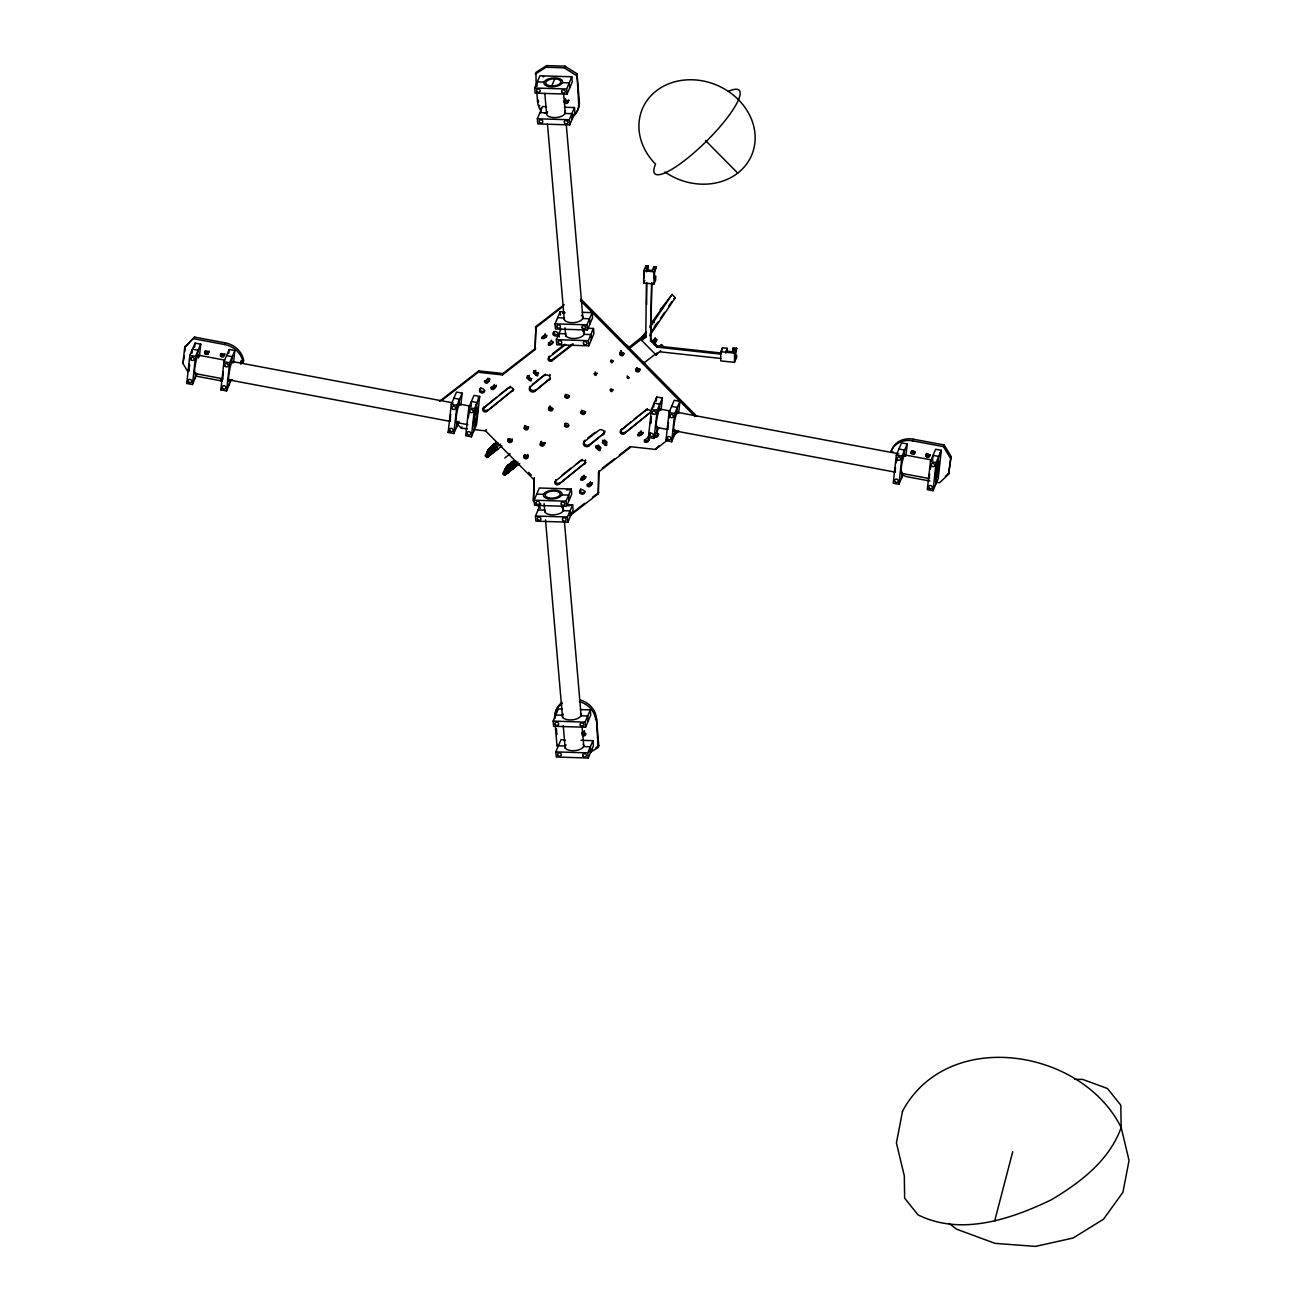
<?xml version="1.0" encoding="UTF-8"?>
<svg xmlns="http://www.w3.org/2000/svg" width="1312" height="1312" viewBox="0 0 1312 1312"><rect width="100%" height="100%" fill="white"/><g stroke="black" fill="none" stroke-linecap="round" stroke-linejoin="round"><path stroke-width="1.5" d="M533.41 501.102L534.23 478.076L533.41 501.102L540.478 508.252M442.013 400.275L478.142 372.28L502.398 374.92L535.083 349.599L535.903 326.573L564.176 304.646M535.083 349.599L535.903 326.573M569.998 515.649L598.272 493.738L598.502 472.09L631.187 446.769L655.442 449.426L668.005 439.684M598.272 493.738L599.108 470.713M646.537 271.896L646.57 269.862L652.277 270.485L653.934 266.598L656.23 266.844L654.54 272.781L654.475 278.898L655.672 276.127L655.623 280.21L653.966 284.081L643.667 282.966L643.798 270.715L645.93 265.729L648.226 265.975L647.718 270.141L647.718 269.124M644.192 277.767L644.258 271.65M645.898 268.78L645.93 265.729M660.674 350.73L656.131 355.011L641.716 340.431L645.799 337.266L646.39 283.261M646.619 304.548L646.849 282.802M650.621 340.677L651.72 282.687L650.621 340.677L657.017 347.155L720.796 354.125M653.901 269.665L653.934 266.598M653.966 284.081L654.098 271.846L656.23 266.844M727.045 350.353L727.061 348.303L722.486 347.811L720.829 351.698L720.731 360.882L734.458 362.374L736.59 357.389L736.606 355.339L734.95 359.226L736.688 348.205L733.26 347.828L732.752 350.976L733.9 351.091L733.916 349.058L732.785 348.926M722.486 347.811L721.272 352.633M725.848 353.125L727.061 348.303M733.26 347.828L732.752 350.976M734.458 362.374L734.556 353.19L736.688 348.205M493.066 451.476L490.95 450.262L493 452.263L486.998 457.462L485.309 455.904L489.015 448.901L491.82 447.654L489.95 447.802L492.033 447.425L493.427 444.719L491.787 448.294L497.281 443.03L498.101 443.407L488.212 452.738L494.05 447.802L495.214 450.213M187.846 371.657L182.942 363.408L184.713 347.319L194.504 337.102L225.254 342.858A21.025 18.007 23.1 0 1 243.688 360.751L243.032 362.866L240.572 362.407L241.293 360.734L240.9 364.26M184.32 355.716L182.942 363.408M184.762 351.698L185.435 345.663M196.997 373.854L192.438 384.531L186.747 383.465L189.846 355.306L195.062 343.104L200.752 344.17L199.424 356.241M192.011 353.223L192.454 349.205L198.145 350.271L197.489 356.306M194.619 347.122L195.062 343.104M192.438 384.531L195.554 356.372L200.752 344.17M195.045 378.43L195.718 372.395M231.109 380.234L226.55 390.927L220.859 389.861L223.958 361.702L229.174 349.5L234.864 350.566L233.536 362.62M228.714 353.518L229.174 349.5M226.55 390.927L229.649 362.768L234.864 350.566M229.157 384.826L229.6 380.792M231.584 362.702L232.257 356.667L226.566 355.601M459.052 421.316L453.854 433.518L448.163 432.452L451.262 404.293L456.478 392.091L462.168 393.157L460.824 405.228M453.854 433.518L456.953 405.359L462.168 393.157M456.445 427.417L457.117 421.382A9.348 1.214 -79.4 0 1 456.592 414.362A9.348 1.214 -79.4 0 1 459.971 404.506M458.888 405.293L459.561 399.258L453.87 398.192M468.794 407.589L465.694 435.732L471.385 436.798L476.584 424.596L479.7 396.437L474.009 395.371L468.794 407.589L474.485 408.655L479.7 396.437M470.959 405.506L471.402 401.472L477.092 402.538L476.42 408.573M471.385 436.798L474.485 408.655M473.993 430.697L474.649 424.662M658.64 427.745L654.081 438.421L648.39 437.355L651.49 409.213L656.705 396.995L662.396 398.061L661.068 410.131M653.655 407.13L654.098 403.096L659.788 404.162L659.116 410.197M656.262 401.013L656.705 396.995M654.081 438.421L657.181 410.279L662.396 398.061M656.689 432.32L657.345 426.285M676.172 431.025L671.613 441.718L665.922 440.652L669.022 412.493L674.237 400.275L679.928 401.357L678.599 413.411M671.613 441.718L674.712 413.559L679.928 401.357M674.22 435.617L674.876 429.582A9.348 1.214 -79.4 0 1 674.565 421.349A9.348 1.214 -79.4 0 1 677.845 413.657M676.648 413.493L677.32 407.458L671.629 406.392M905.903 456.002L907.232 443.948L901.541 442.882L896.326 455.084L893.226 483.242L898.917 484.308L903.476 473.632M898.917 484.308L902.016 456.15L907.232 443.948M901.524 478.208L902.18 472.172A9.348 1.214 -79.4 0 1 901.869 463.956A9.348 1.214 -79.4 0 1 905.149 456.264M903.952 456.084L904.624 450.049L898.933 448.983M930.438 461.48L927.322 489.638L933.012 490.704L938.228 478.486L941.327 450.328L935.636 449.262L930.438 461.48L936.128 462.546L941.327 450.328M932.586 459.397L933.029 455.379L938.72 456.445L938.064 462.48M933.012 490.704L936.128 462.546M935.62 484.587L936.292 478.568M935.653 482.111L939.49 482.832L948.576 474.272L951.052 456.51L944.197 444.965L913.447 439.208A21.025 18.007 23.1 0 0 891.898 449.606L891.028 451.689L893.488 452.148M948.576 474.272L951.052 456.51M488.671 449.327L491.82 447.654C489.474 447.212 493.066 444.571 492.246 447.228L492.525 445.457M510.155 463.267L509.876 465.038L514.534 460.824L509.023 466.236L511.549 462.152L515.714 461.217L505.825 470.549L507.514 472.172L511.959 468.892M532.032 378.512L530.294 379.201L527.342 375.822M600.896 448.146L599.174 448.852L596.206 445.473M602.782 440.143L606.849 443.899M627.169 375.937C631.892 381.497 623.331 375.79 629.219 377.61M511.467 466.662L509.646 465.252C508.744 462.136 503.332 471.238 502.939 473.714L504.612 475.272L507.662 472.123L505.809 470.385L507.416 471.992M492.968 447.13L497.576 443.144L493.05 446.966L495.296 443.505L492.672 446.9L494.083 444.227L492.476 447.048C501.036 433.649 491.59 455.1 492.951 445.096L492.246 447.228M510.581 464.94L515.19 460.971L510.663 464.776L512.91 461.316L510.286 464.71L511.696 462.054L509.876 465.038M994.611 1221.226L1012.733 1151.69M891.028 451.689L891.176 451.279A21.025 18.007 23.1 0 1 912.742 440.865L943.476 446.638L950.347 458.183M511.631 462.086L510.089 464.858L510.942 462.611M510.089 464.858L511.057 462.529L512.664 464.136L511.172 462.447L510.089 464.858L511.549 462.152M184.713 347.319L194.504 337.102M186.747 383.465L188.042 380.414M205.705 354.207L206.41 352.551M207.772 354.191L208.477 352.518M243.032 362.866L242.982 362.424A21.025 18.007 23.1 0 0 224.532 344.515L225.254 342.858M220.744 356.241A1.984 1.706 23.1 0 1 221.99 353.568A1.984 1.706 23.1 0 1 224.073 356.142A1.984 1.706 23.1 0 1 220.744 356.241L221.482 354.601M195.57 376.036L220.547 380.726L221.252 379.053M220.859 389.861L222.154 386.81M536.214 85.985L535.903 72.439L546.694 65.6L564.947 66.174L576.968 73.718L579.346 101.45A21.025 18.007 23.1 0 1 576.706 111.733M534.689 88.002L539.888 75.784L571.819 76.785L572.262 81.918L567.063 94.12L535.132 93.136L534.689 88.002L566.62 88.986L571.819 76.785M535.23 74.095L545.989 67.273L546.694 65.6M541.249 111.34A21.025 18.007 23.1 0 1 537.592 101.844L538.297 100.171A21.025 18.007 23.1 0 0 538.543 101.91M564.504 107.24L574.476 107.551L574.918 112.684L569.703 124.902L537.772 123.902L537.33 118.769L542.545 106.551L546.53 106.682M551.712 86.002L554.796 78.786M545.989 67.273L564.226 67.83L564.947 66.174M564.619 100.499L565.324 98.826M572.885 116.768A21.025 18.007 23.1 0 0 578.641 103.123L576.968 73.718M568.03 101.778L568.736 100.106M569.703 124.902L569.26 119.753L574.476 107.551M578.641 103.123L579.346 101.45M448.163 432.452L449.458 429.401M478.142 372.28L478.732 370.886L502.988 373.526L535.673 348.205M467.384 428.876L461.332 428.22L461.922 426.826M484.915 381.316C492.066 374.133 488.408 386.925 484.587 382.005C483.751 378.528 489.13 384.76 489.753 378.446M487.375 379.414L487.966 378.036M486.522 382.94L487.113 381.546M488.966 381.038L489.573 379.66M491.328 387.794C497.527 380.841 495.296 392.468 491.016 388.746C490.376 384.268 494.558 391.862 496.28 385.17M513.714 389.451A2.329 2.001 23.1 0 1 513.336 389.828L486.621 411.476A2.329 2.001 23.1 0 1 483.374 411.132A2.329 2.001 23.1 0 1 483.406 408.245L496.297 397.323M493.788 385.892L494.378 384.514M492.935 389.418L493.525 388.024M495.378 387.516L495.969 386.138M486.621 411.476L513.336 389.828M502.398 374.92L502.988 373.526M533.64 479.454L485.588 430.877L486.178 429.483M483.406 408.245L510.138 386.597A2.329 2.001 23.1 0 1 510.614 386.318M487.572 455.986L486.916 457.527L501.971 445.85M544.546 335.101C552.27 336.249 534.984 342.284 544.546 335.101L545.136 333.707M527.063 377.971C527.424 371.034 536.28 387.368 527.063 377.971L527.654 376.593M543.693 338.627L546.743 335.331L546.153 336.725M528.703 376.708L529.294 375.33M529.474 380.398L530.064 379.02M533.607 372.903C533.951 365.966 542.824 382.3 533.607 372.903L533.869 370.771M582.167 312.338L592.138 312.633L592.581 317.783L587.382 329.984L555.435 329L554.992 323.851L560.208 311.649L564.193 311.764M535.23 371.64L535.821 370.263M548.498 343.482C548.088 340.513 550.958 347.5 553.156 341.809L552.549 343.203C543.25 350.73 552.27 336.134 552.549 343.203M536.001 375.347L536.592 373.953L534.197 371.526M550.958 341.579L551.548 340.185M537.641 374.068L538.232 372.69M550.105 345.105L550.696 343.711M573.475 344.138L551.958 360.833A2.329 2.001 23.1 0 1 548.728 360.472A2.329 2.001 23.1 0 1 548.76 357.586L549.351 356.208A2.329 2.001 23.1 0 0 549.318 359.094A2.329 2.001 23.1 0 0 552.549 359.439L572.54 343.957M587.514 328.279L593.5 328.459L593.942 333.592L588.744 345.81L556.813 344.81L556.37 339.677L560.913 329M532.278 384.465L545.497 374.199L530.212 386.991A3.214 2.755 23.1 0 0 530.163 390.96A3.214 2.755 23.1 0 0 534.607 391.435L549.908 378.66A3.214 2.755 23.1 0 0 550.4 378.151M551.958 360.833L552.549 359.439M505.071 474.091L504.53 475.338L519.749 463.546M525.243 427.81L525.718 426.695M534.607 391.435L549.908 378.66M587.382 329.984L586.94 324.851L592.138 312.633M541.266 444.014L541.741 442.898M588.744 345.81L588.301 340.677L593.5 328.459M534.132 500.2L539.347 487.998L571.278 488.982L571.72 494.132L566.505 506.334L534.574 505.333L534.132 500.2L566.062 501.2L571.278 488.982M566.653 504.628L572.639 504.808L573.082 509.942L567.866 522.16L535.936 521.159L535.493 516.026L540.708 503.808M585.792 462.332A2.329 2.001 23.1 0 1 585.414 462.71L558.699 484.358A2.329 2.001 23.1 0 1 555.452 484.013A2.329 2.001 23.1 0 1 555.484 481.127L556.075 479.733A2.329 2.001 23.1 0 0 555.714 480.11M646.57 269.862L648.226 265.975M643.667 282.966L644.766 280.374M558.699 484.358L585.414 462.71M603.963 433.321L588.678 446.096A3.214 2.755 23.1 0 1 584.217 445.621A3.214 2.755 23.1 0 1 584.266 441.652L584.857 440.258A3.214 2.755 23.1 0 0 584.824 444.227A3.214 2.755 23.1 0 0 589.268 444.719L603.963 433.321A3.214 2.755 23.1 0 0 604.881 430.992M628.087 348.024L645.602 334.068M555.484 481.127L582.216 459.479L576.066 464.235M588.678 446.096L589.268 444.719M581.036 478.486L584.07 475.206L583.479 476.584C573.918 483.767 591.204 477.732 583.479 476.584M595.943 447.622C596.304 440.668 605.16 457.002 595.943 447.622L596.534 446.228M641.716 340.431L642.65 338.217L628.694 349.041M582.626 480.11L585.857 476.633M567.866 522.16L567.424 517.01L572.639 504.808M597.583 446.342L598.174 444.965L600.568 447.392L599.978 448.786M585.086 478.208L585.677 476.83M645.799 337.266L646.258 336.151M598.354 450.049L598.944 448.655M602.487 442.554C602.831 435.6 611.687 451.935 602.487 442.554L603.077 441.16M604.11 441.291L604.701 439.897L607.112 442.324M587.432 484.964C593.073 478.24 592.122 488.999 587.235 486.178C586.694 480.864 589.514 489.261 592.384 482.882M604.881 444.981L605.472 443.587M589.892 483.062L590.482 481.684M589.039 486.588L589.629 485.194M591.482 484.686L592.073 483.308M721.272 353.01L657.492 346.04L655.098 343.613L656.754 339.726L655.147 338.119L653.491 342.006L651.08 339.562M654.409 342.662L656.754 339.726M651.375 411.214A2.329 2.001 23.1 0 1 650.768 412.066L624.036 433.714A2.329 2.001 23.1 0 1 620.806 433.354A2.329 2.001 23.1 0 1 620.838 430.467L630.646 421.939M657.017 347.155L657.492 346.04M656.131 355.011L657.066 352.78M660.444 347.188L661.56 344.597L663.15 346.204M624.036 433.714L650.768 412.066M620.838 430.467L647.57 408.819L633.729 419.545M638.206 434.174L641.24 430.877L640.65 432.271C631.088 439.454 648.374 433.419 640.65 432.271M639.797 435.797L643.028 432.32M642.257 433.895L642.847 432.501M644.618 440.652C648.833 434.305 651.375 443.538 644.602 442.095C643.487 436.453 646.57 444.686 649.44 438.798M647.062 438.749L647.652 437.372M646.209 442.275L646.8 440.881M648.39 437.355L650.342 432.78M648.669 440.373L649.26 438.979M655.442 449.426L659.182 445.588M665.922 440.652L667.218 437.601M580.33 709.595L590.302 709.907L590.744 715.04L585.546 727.242L553.598 726.258L553.156 721.108L558.371 708.906L562.356 709.038M557.748 744.544L557.026 746.216L555.32 726.405M580.986 740.296L592.958 740.673L593.401 745.806L588.186 758.024L556.255 757.024L555.812 751.891L561.028 739.673L565.013 739.804M733.916 349.058L732.736 351.829L725.88 351.091M585.546 727.242L585.103 722.108L590.302 709.907M582.938 731.161L582.315 732.752M583.856 732.375L584.562 730.718M590.384 752.366L598.092 747.496L596.419 718.09A21.025 18.007 23.1 0 0 579.445 699.706M588.186 758.024L587.743 752.875L592.958 740.673M596.419 718.09L598.797 745.823L598.059 747.496M912.742 440.865L913.447 439.208M911.135 452.935L911.856 451.279M914.185 453.952L914.89 452.296M925.928 455.018L926.633 453.345A1.984 1.706 23.1 0 0 928.027 455.608A1.984 1.706 23.1 0 0 930.405 454.592M926.305 456.592L927.092 455.018M943.476 446.638L944.197 444.965M935.636 474.124L938.72 466.908M494.083 444.227L492.476 447.048L493.542 444.62M597.452 373.33L595.435 373.854L595.172 371.903M492.476 447.048L493.935 444.342M494.312 444.063L492.672 446.9L495.034 443.636M511.926 461.89L510.286 464.71L512.664 461.447M487.424 451.213L491.508 448.064L488.228 449.967M509.023 466.236L504.628 469.729L509.122 465.875L505.842 467.777L509.236 470.336M494.542 443.915L492.672 446.9L494.788 443.784M512.172 461.742L510.286 464.71L512.418 461.594M645.028 336.364L643.831 335.15L641.814 337.233L645.898 332.084M652.638 324.474L651.096 323.457L661.412 309.074L661.51 310.304M661.248 310.6L660.362 309.698L672.056 294.495L675.27 297.742L649.67 335.708M650.03 325.95L652.13 322.834L651.096 323.457M644.241 335.774L646.472 332.477M649.801 327.524L672.056 294.495M650.145 333.773L655.344 326.081L654.294 326.704M658.394 321.538L655.295 325.228M660.461 318.472L664.61 312.322M668.71 306.237L671.81 301.629M489.999 453.837L488.572 452L491 454.362L498.052 448.901L496.444 447.277L490.737 451.164L491.721 453.263L490.18 455.002M505.825 470.549L514.074 465.088L515.665 466.711L508.761 472.058L507.17 470.45M508.318 472.402L509.958 470.598L508.613 472.172L506.727 470.778L508.318 472.402L509.958 470.598L509.023 468.45L511.664 465.629M489.343 448.491L491.82 447.654L490.688 447.064M490.918 454.428L492.344 452.788L491.393 450.639M508.531 472.238L509.958 470.598M505.317 471.861L506.924 473.484L508.728 471.484L507.728 469.45L509.335 471.074L507.793 472.812L506.202 471.188M496.33 443.079L492.984 446.752L497.445 443.095M513.943 460.889L510.598 464.563L515.058 460.906L510.663 464.776L514.927 460.856M490.819 454.51L492.344 452.788L490.737 451.164M488.228 453.64L489.835 455.264L491.721 453.263L490.081 455.084L488.359 453.542M505.842 471.467L507.449 473.074L509.335 471.074L507.695 472.894L505.973 471.369M489.31 455.674L491.114 453.673L488.179 456.543L486.506 454.985M493.066 446.769L496.494 443.046M489.95 455.166L491.721 453.263M510.68 464.579L514.124 460.856M507.58 472.976L509.335 471.074M486.932 454.641L488.622 456.199L491.114 453.673L489.064 455.854L487.474 454.231M504.12 472.796L505.792 474.37L508.728 471.484L506.694 473.665L505.087 472.058M515.829 464.432L513.189 467.22L515.698 464.53M488.097 456.609L490.557 454.018L489.507 452.05M505.727 474.419L508.17 471.844L504.825 475.108L503.234 473.484M495.657 449.426L493.853 447.818L498.101 443.407M491.114 453.673L488.851 456.035L487.244 454.411M511.467 465.645L515.714 461.217M613.327 389.812L611.786 390.205L610.769 388.91M581.626 477.109L581.61 478.552L583.217 478.716M638.796 432.78L638.78 434.223L640.404 434.403M490.557 454.018L487.638 456.953L486.047 455.346M508.17 471.844L505.268 474.78L503.66 473.156M486.998 457.347L489.802 454.362M504.612 475.157L507.662 472.123L506.055 470.5M489.442 455.116L487.211 457.298L485.604 455.674M495.001 450.442L493.673 451.689M508.138 465.038L509.45 465.465L505.842 467.777L507.482 469.352L505.874 467.728L509.269 465.678L506.301 467.138M945.394 476.272L949.281 472.599M512.254 467.876L510.138 466.76M509.597 467.236L511.204 468.86L509.679 470.04M491.377 448.343L487.014 451.918L491.41 448.228L487.638 450.885M489.212 452.886L490.704 454.592L492.344 452.788L491.147 454.247L488.769 451.771M439.454 401.324L478.732 370.886M535.312 327.951L563.586 306.04M499.38 394.928L508.597 387.778M552.418 353.814L564.718 344.285M548.76 357.586L565.669 344.482M485.309 455.904L500.528 444.112M655.147 338.119L651.982 341.678M504.743 458.003L510.204 453.772M658.411 347.024L661.56 344.597M643.11 363.604L655.524 353.994M514.353 464.399L516.977 462.382M502.939 473.714L517.994 462.054M515.96 466.039L518.683 463.923M587.809 437.978L595.156 432.288M584.266 441.652L598.977 430.254A3.214 2.755 23.1 0 1 603.422 430.73A3.214 2.755 23.1 0 1 603.372 434.698M562.225 474.96L571.458 467.81M602.208 468.286L614.656 458.642M619.33 455.034L630.219 446.588M570.589 514.271L584.726 503.3M592.581 497.215L598.862 492.344M673.318 434.633L678.025 430.992M674.302 434.813L679.009 431.156M504.956 469.188L509.04 466.039L505.333 468.564M487.326 451.394L491.41 448.228L487.523 451.066M505.071 468.991L509.04 466.039L505.136 468.876M508.433 470.811L506.842 469.188M487.752 450.672L491.508 448.064L488.048 450.213M505.382 468.499L509.122 465.875L505.678 468.04M589.564 751.678L592.63 749.726M595.714 747.774L598.797 745.823M673.876 298.562L675.27 297.742M660.362 309.698L661.412 309.074M662.494 308.828L662.396 307.615M544.283 337.233L542.381 336.561M613.426 361.177L611.097 360.062M491.213 452.738L492.558 451.886L490.016 450.902M495.28 449.54L493.263 448.228M506.957 466.301L509.45 465.465L508.482 464.71L509.646 465.252L509.22 464.054M507.301 465.924L509.45 465.465L508.302 464.891M1074.823 1079.317L1082.646 1079.399L1107.443 1088.501L1120.825 1105.229L1121.17 1127.549L1129.058 1160.448L1122.924 1192.28L1103.49 1219.225L1073.118 1238.02L1035.463 1246.4L995.054 1243.366L956.792 1229.262L948.92 1223.407M537.28 81.885L544.136 82.098M562.372 82.672L569.228 82.886L569.67 88.019M539.937 112.668L546.776 112.881M565.029 113.439L571.868 113.652L572.311 118.785M537.33 118.769L569.26 119.753M557.6 317.75L564.439 317.963A9.348 4.395 -4.9 0 0 575.312 322.457A9.348 4.395 -4.9 0 0 581.364 315.306M582.692 318.537L589.531 318.75L589.974 323.884M554.992 323.851L586.94 324.851M584.053 334.347L590.908 334.56L591.335 339.71M556.37 339.677L588.301 340.677M536.739 494.099L543.578 494.312M561.831 494.886L568.67 495.1L569.113 500.233M538.1 509.925L544.939 510.138A9.348 4.395 -4.9 0 0 555.812 514.632A9.348 4.395 -4.9 0 0 561.864 507.482M563.192 510.696L570.031 510.909L570.474 516.042M535.493 516.026L567.424 517.01M555.763 715.007L562.602 715.22M580.855 715.794L587.694 716.008L588.137 721.141M553.156 721.108L585.103 722.108M558.42 745.79L565.259 745.987M583.512 746.561L590.351 746.774L590.794 751.907M555.812 751.891L587.743 752.875M643.798 270.715L654.098 271.846M720.829 351.698L734.556 353.19M660.215 351.846L720.747 358.455M548.514 409.131L552.27 409.541M581.593 412.739L585.168 413.132M473.452 429.549L485.588 430.877M507.941 465.252L509.45 465.465L508.023 465.17M660.248 409.114L670.268 411M676.287 412.116L898.769 453.821M904.788 454.936L932.848 460.2M651.49 409.213L657.181 410.279M669.022 412.493L674.712 413.559M896.326 455.084L902.016 456.15M193.799 338.758L224.532 344.515M656.869 427.499L666.89 429.368M672.908 430.5L895.391 472.189M901.41 473.32L929.47 478.585M929.88 481.028L908.757 477.076A21.025 18.007 23.1 0 1 901.918 474.698M198.604 355.224L224.664 360.111M232.683 361.604L453.181 402.932M459.184 404.047L471.221 406.31M189.846 355.306L195.554 356.372M223.958 361.702L229.649 362.768M451.262 404.293L456.953 405.359M195.226 373.592L223.286 378.856M227.304 379.611L449.803 421.3M455.805 422.431L467.843 424.678M494.116 450.557L491.984 449.426L493.591 451.033M511.204 468.86L508.564 468.072L511.286 469.499M564.226 67.83L576.247 75.374M491.065 446.72L492.033 447.425L491.606 446.244M508.679 464.53L509.646 465.252L508.777 464.464M488.408 452.214L490.18 453.624M536.592 373.953L538.527 373.182M507.039 469.04L508.826 470.549M491.147 446.638L492.033 447.425M705.462 140.482L737.721 173.102M661.363 308.238L662.232 309.124M653.114 321.374L654.327 322.588M653.589 343.301L655.984 345.728M642.798 335.774L644.077 337.069M642.847 336.626L644.044 337.84M581.036 299.251L696.885 416.38M580.445 300.628L694.852 416.314M528.588 472.353L531.409 475.206M511.04 462.546L512.664 464.136M493.853 447.818L496.428 450.147M512.434 466.35L514.042 467.974M511.106 465.875L513.205 468.614M493.984 449.18L495.592 450.803M493.722 449.393L495.313 451.016M511.336 467.203L512.943 468.827M493.492 449.557L495.1 451.18L492.508 448.95M511.122 467.367L512.713 468.991L510.811 467.613M510.729 467.679L512.336 469.302M488.982 453.066L490.59 454.69M487.966 453.854L489.573 455.461M504.858 472.222L506.645 473.714L508.728 471.484L506.235 474.026L504.644 472.402M457.084 423.94L461.332 428.22M494.05 447.802L495.542 449.803M926.272 456.56A1.984 1.706 23.1 0 0 929.618 456.461A1.984 1.706 23.1 0 0 927.535 453.886A1.984 1.706 23.1 0 0 926.272 456.56L926.387 456.674M566.62 88.986L567.063 94.12M563.619 93.792L565.193 112.127M566.243 124.361L582.922 317.996M583.807 328.18L584.332 334.298M544.824 93.414L546.579 113.783M547.465 123.984L564.308 319.652M565.013 327.803L565.718 335.954M560.208 311.649L560.503 315.077M559.256 337.004L558.961 333.576L565.816 333.789A9.348 4.395 -4.9 0 0 576.673 338.283A9.348 4.395 -4.9 0 0 582.725 331.132M536.756 82.344L537.1 86.297M536.739 91.938L537.592 101.844M566.062 501.2L566.505 506.334M563.061 505.989L563.422 510.073M564.472 522.307L581.15 715.942M582.02 726.126L583.791 746.512M544.103 503.578L544.808 511.729M545.497 519.88L562.536 717.598M563.242 725.749L565.16 748.168M556.386 728.701L556.895 734.638M639.698 369.295A1.984 1.706 23.1 0 1 636.861 367.918A1.984 1.706 23.1 0 0 639.895 369.344M623.872 353.158A1.984 1.706 23.1 0 1 620.937 350.911M640.207 369.23A1.984 1.706 23.1 0 1 637.78 370.427A1.984 1.706 23.1 0 1 636.484 367.95M623.938 353.666A1.984 1.706 23.1 0 1 620.888 353.682A1.984 1.706 23.1 0 1 621.314 350.993M643.503 361.932A4.674 4.002 23.1 0 1 644.717 364.064M623.84 344.154A4.674 4.002 23.1 0 1 628.432 347.106M195.258 373.264A9.348 1.214 -79.4 0 1 195.882 361.8A9.348 1.214 -79.4 0 1 198.653 357.979M188.83 371.148A9.348 1.214 -79.4 0 1 189.568 363.883M190.634 358.865A9.348 1.214 -79.4 0 1 190.896 357.897M232.404 379.742A21.025 18.007 23.1 0 1 230.059 380.496M222.482 381.005A21.025 18.007 23.1 0 1 220.547 380.726M224.91 353.633A1.984 1.706 23.1 0 1 223.155 355.388A1.984 1.706 23.1 0 1 221.039 353.551M209.149 350.927A1.984 1.706 23.1 0 1 207.476 352.813A1.984 1.706 23.1 0 1 205.295 350.976M475.584 404.522A1.87 1.607 23.1 0 1 475.731 405.375M475.748 420.529A1.87 1.607 23.1 0 1 475.567 422.152M478.109 397.897A1.984 1.706 23.1 0 1 478.076 400.357M468.253 417.757A9.348 1.214 -79.4 0 1 469.138 413.001M450.344 421.103A9.348 1.214 -79.4 0 1 450.721 414.477M228.993 379.922A9.348 1.214 -79.4 0 1 229.994 368.196A9.348 1.214 -79.4 0 1 232.782 362.883M228.042 380.365A1.87 1.607 23.1 0 1 228.436 381.185M222.925 377.544A9.348 1.214 -79.4 0 1 223.417 371.886M189.371 370.624A7.593 0.984 -79.4 0 1 189.6 365.146M583.233 744.298A9.348 4.395 -4.9 0 1 573.688 750.71A9.348 4.395 -4.9 0 1 566.062 744.855M562.323 703.462A21.025 18.007 23.1 0 0 554.648 718.468L555.353 716.811A21.025 18.007 23.1 0 1 555.599 712.236M579.379 701.543A21.025 18.007 23.1 0 1 595.697 719.747M581.856 733.342A1.984 1.706 23.1 0 1 584.84 732.801A1.984 1.706 23.1 0 1 584.873 735.589A1.984 1.706 23.1 0 1 581.872 734.523M564.16 740.624A1.984 1.706 23.1 0 1 564.75 740.624M555.73 711.678A21.025 18.007 23.1 0 1 562.044 702.445M585.808 733.785A1.984 1.706 23.1 0 1 582.725 731.407M566.817 490.081A1.984 1.706 23.1 0 1 569.178 490.065M568.408 505.825A1.87 1.607 23.1 0 1 569.933 505.743M580.576 713.531A9.348 4.395 -4.9 0 1 571.048 719.944A9.348 4.395 -4.9 0 1 563.406 714.089M937.44 474.337A1.984 1.706 23.1 0 1 937.44 475.912M929.519 478.273A9.348 1.214 -79.4 0 1 929.585 473.894M930.29 469.27A9.348 1.214 -79.4 0 1 930.766 466.908M940.048 452.64A1.984 1.706 23.1 0 1 940.048 453.394M915.153 452.082A1.984 1.706 23.1 0 1 911.725 450.623M656.886 427.171A9.348 1.214 -79.4 0 1 657.279 416.872A9.348 1.214 -79.4 0 1 660.313 410.377M650.49 423.546A9.348 1.214 -79.4 0 1 651.424 416.626M668.103 429.286A9.348 1.214 -79.4 0 1 668.48 422.677M669.366 417.921A9.348 1.214 -79.4 0 1 669.891 415.724M895.407 471.894A9.348 1.214 -79.4 0 1 895.489 467.498M896.178 462.89A9.348 1.214 -79.4 0 1 896.67 460.512M650.834 423.218A7.593 0.984 -79.4 0 1 651.375 418.134M571.95 117.473A21.025 18.007 23.1 0 1 571.474 117.818M542.889 76.752A1.984 1.706 23.1 0 1 543.742 76.752M576.362 112.192A21.025 18.007 23.1 0 1 572.672 115.817M545.431 113.439A21.025 18.007 23.1 0 1 544.956 112.996M541.249 108.634A21.025 18.007 23.1 0 1 540.921 108.109M539.79 105.911A21.025 18.007 23.1 0 1 539.56 105.354M568.752 100.335A1.984 1.706 23.1 0 1 566.292 101.729A1.984 1.706 23.1 0 1 565.128 99.072M562.815 312.863A1.87 1.607 23.1 0 1 564.636 312.928M564.75 111.176A9.348 4.395 -4.9 0 1 555.222 117.604A9.348 4.395 -4.9 0 1 547.58 111.733M475.961 420.414A1.984 1.706 23.1 0 1 475.633 422.464M592.368 330.772A1.984 1.706 23.1 0 1 592.434 331.231M562.668 312.945A1.984 1.706 23.1 0 1 565.013 312.928M568.67 425.35A2.099 1.804 23.1 0 1 565.242 423.186M552.975 408.803A2.099 1.804 23.1 0 1 549.744 408.836A2.099 1.804 23.1 0 1 550.187 405.982M569.523 395.716A2.099 1.804 23.1 0 1 566.997 396.749A2.099 1.804 23.1 0 1 565.554 394.338M585.628 411.443A2.099 1.804 23.1 0 1 583.004 412.936A2.099 1.804 23.1 0 1 581.79 410.115M512.352 440.045A2.099 1.804 23.1 0 1 509.81 441.062A2.099 1.804 23.1 0 1 508.384 438.651M528.096 456.478A1.984 1.706 23.1 0 1 525.423 457.052A1.984 1.706 23.1 0 1 524.652 454.542M527.703 454.51A1.984 1.706 23.1 0 1 528.064 455.002M544.71 442.62A2.099 1.804 23.1 0 1 542.168 444.588A2.099 1.804 23.1 0 1 541.282 441.422A1.984 1.706 23.1 0 0 544.857 442.8M528.588 426.941A1.984 1.706 23.1 0 1 526.112 428.352A1.984 1.706 23.1 0 1 524.964 425.678M646.964 410.213A2.329 2.001 23.1 0 1 650.211 410.558A2.329 2.001 23.1 0 1 650.178 413.444M581.626 460.856A2.329 2.001 23.1 0 1 584.857 461.217A2.329 2.001 23.1 0 1 584.824 464.104M509.548 387.975A2.329 2.001 23.1 0 1 512.779 388.336A2.329 2.001 23.1 0 1 512.746 391.222M487.211 410.098A2.329 2.001 23.1 0 1 483.964 409.738A2.329 2.001 23.1 0 1 483.997 406.851M559.289 482.964A2.329 2.001 23.1 0 1 555.402 481.094M585.447 459.823A2.329 2.001 23.1 0 1 585.808 460.282M624.627 432.32A2.329 2.001 23.1 0 1 621.396 431.976A2.329 2.001 23.1 0 1 621.429 429.09M484.735 390.73A2.575 2.198 23.1 0 1 481.028 390.976A2.575 2.198 23.1 0 1 480.815 387.581M558.256 333.74A2.575 2.198 23.1 0 1 553.664 331.542M658.706 433.878A2.575 2.198 23.1 0 1 654.393 434.994M585.103 491.426A2.575 2.198 23.1 0 1 580.166 490.311M580.511 489.228A2.575 2.198 23.1 0 1 580.921 488.802M655.623 432.747A2.575 2.198 23.1 0 1 657.919 436.109A2.575 2.198 23.1 0 1 653.802 436.388M544.906 375.593A3.214 2.755 23.1 0 1 549.367 376.068A3.214 2.755 23.1 0 1 549.318 380.037M535.198 390.058A3.214 2.755 23.1 0 1 530.13 386.4M549.81 374.56A3.214 2.755 23.1 0 1 550.384 375.216M728.193 91.463A59.335 13.202 -44.7 0 1 707.365 140.302A59.335 13.202 -44.7 0 1 655.541 164.131A59.335 50.807 23.1 0 1 678.648 80.901A59.335 50.807 23.1 0 1 754.646 144.566A59.335 50.807 23.1 0 1 664.922 171.987M512.09 438.897A1.984 1.706 23.1 0 1 510.532 441.144A1.984 1.706 23.1 0 1 508.384 438.913M544.562 442.751A1.984 1.706 23.1 0 1 543.381 444.62A1.984 1.706 23.1 0 1 540.987 443.669A1.984 1.706 23.1 0 1 541.38 441.488M528.064 455.92A1.984 1.706 23.1 0 1 524.898 454.657M528.064 427.236A1.984 1.706 23.1 0 1 525.21 425.793M512.303 439.52A1.984 1.706 23.1 0 1 509.04 438.88M594.221 373.789C595.796 378.725 598.387 370.886 594.221 373.789M610.556 361.128C612.146 366.064 614.721 358.225 610.556 361.128M610.228 389.992C611.818 394.912 614.41 387.089 610.228 389.992M902.558 1111.116L896.408 1142.949L904.312 1175.831L904.64 1198.168L918.023 1214.879C961.04 1236.199 1010.781 1219.258 1051.256 1199.84C1080.383 1182.473 1109.28 1160.612 1121.17 1127.549C1082.072 1048.6 947.838 1026.968 902.558 1111.116M487.998 450.311L491.508 448.064L487.998 450.311M488.343 449.786L491.639 447.868L488.343 449.786M489.95 447.802L491.82 447.654L490.048 447.704M489.901 454.362L487.096 457.084L490.032 454.313M497.051 443.013L493.05 446.966L497.15 443.013M509.122 465.875L505.563 468.187L509.122 465.875M509.269 465.678L505.924 467.679L509.269 465.678M188.518 381.874A1.87 1.607 23.1 0 0 191.634 381.726A1.87 1.607 23.1 0 0 189.633 379.348A1.87 1.607 23.1 0 0 188.518 381.874M190.962 359.767A1.87 1.607 23.1 0 0 194.078 359.603A1.87 1.607 23.1 0 0 192.06 357.225A1.87 1.607 23.1 0 0 190.962 359.767M205 353.65A1.984 1.706 23.1 0 0 208.329 353.551A1.984 1.706 23.1 0 0 206.246 350.976A1.984 1.706 23.1 0 0 205 353.65M475.633 421.693A9.348 1.214 -79.4 0 0 477.306 407.458A9.348 1.214 -79.4 0 0 473.681 420.726A9.348 1.214 -79.4 0 0 475.633 421.693M467.449 434.157A1.87 1.607 23.1 0 0 470.582 433.993A1.87 1.607 23.1 0 0 468.564 431.615A1.87 1.607 23.1 0 0 467.449 434.157M469.893 412.034A1.87 1.607 23.1 0 0 473.025 411.886A1.87 1.607 23.1 0 0 471.008 409.492A1.87 1.607 23.1 0 0 469.893 412.034M449.918 430.861A1.87 1.607 23.1 0 0 453.05 430.713A1.87 1.607 23.1 0 0 451.033 428.319A1.87 1.607 23.1 0 0 449.918 430.861M452.361 408.737A1.87 1.607 23.1 0 0 455.494 408.59A1.87 1.607 23.1 0 0 453.476 406.212A1.87 1.607 23.1 0 0 452.361 408.737M222.614 388.27A1.87 1.607 23.1 0 0 225.746 388.122A1.87 1.607 23.1 0 0 223.729 385.728A1.87 1.607 23.1 0 0 222.614 388.27M225.057 366.146A1.87 1.607 23.1 0 0 228.19 365.999A1.87 1.607 23.1 0 0 226.172 363.604A1.87 1.607 23.1 0 0 225.057 366.146M475.616 420.742A7.593 0.984 -79.4 0 0 476.978 409.164A7.593 0.984 -79.4 0 0 474.026 419.955A7.593 0.984 -79.4 0 0 475.616 420.742M583.036 756.122A1.87 1.607 23.1 0 0 586.202 756.22A1.87 1.607 23.1 0 0 584.398 753.695A1.87 1.607 23.1 0 0 583.036 756.122M557.944 755.335A1.87 1.607 23.1 0 0 561.11 755.433A1.87 1.607 23.1 0 0 559.306 752.924A1.87 1.607 23.1 0 0 557.944 755.335M547.908 498.691A9.348 4.395 -4.9 0 0 562.028 494.05A9.348 4.395 -4.9 0 0 548.17 491.049A9.348 4.395 -4.9 0 0 547.908 498.691M561.356 504.431A1.87 1.607 23.1 0 0 564.521 504.53A1.87 1.607 23.1 0 0 562.733 502.02A1.87 1.607 23.1 0 0 561.356 504.431M536.264 503.644A1.87 1.607 23.1 0 0 539.429 503.742A1.87 1.607 23.1 0 0 537.641 501.233A1.87 1.607 23.1 0 0 536.264 503.644M562.717 520.257A1.87 1.607 23.1 0 0 565.882 520.356A1.87 1.607 23.1 0 0 564.094 517.83A1.87 1.607 23.1 0 0 562.717 520.257M537.625 519.47A1.87 1.607 23.1 0 0 540.79 519.568A1.87 1.607 23.1 0 0 539.002 517.059A1.87 1.607 23.1 0 0 537.625 519.47M580.38 725.339A1.87 1.607 23.1 0 0 583.545 725.438A1.87 1.607 23.1 0 0 581.757 722.928A1.87 1.607 23.1 0 0 580.38 725.339M555.288 724.568A1.87 1.607 23.1 0 0 558.453 724.667A1.87 1.607 23.1 0 0 556.665 722.141A1.87 1.607 23.1 0 0 555.288 724.568M548.81 497.92A7.593 3.575 -4.9 0 0 560.273 494.148A7.593 3.575 -4.9 0 0 549.023 491.721A7.593 3.575 -4.9 0 0 548.81 497.92M937.26 475.584A9.348 1.214 -79.4 0 0 938.933 461.348A9.348 1.214 -79.4 0 0 935.325 474.616A9.348 1.214 -79.4 0 0 937.26 475.584M931.536 465.924A1.87 1.607 23.1 0 0 934.652 465.776A1.87 1.607 23.1 0 0 932.652 463.382A1.87 1.607 23.1 0 0 931.536 465.924M929.093 488.048A1.87 1.607 23.1 0 0 932.225 487.9A1.87 1.607 23.1 0 0 930.208 485.506A1.87 1.607 23.1 0 0 929.093 488.048M911.43 453.411A1.984 1.706 23.1 0 0 914.759 453.312A1.984 1.706 23.1 0 0 912.676 450.738A1.984 1.706 23.1 0 0 911.43 453.411M652.589 413.657A1.87 1.607 23.1 0 0 655.721 413.51A1.87 1.607 23.1 0 0 653.704 411.115A1.87 1.607 23.1 0 0 652.589 413.657M650.145 435.781A1.87 1.607 23.1 0 0 653.278 435.617A1.87 1.607 23.1 0 0 651.26 433.239A1.87 1.607 23.1 0 0 650.145 435.781M670.12 416.937A1.87 1.607 23.1 0 0 673.253 416.79A1.87 1.607 23.1 0 0 671.236 414.395A1.87 1.607 23.1 0 0 670.12 416.937M667.677 439.061A1.87 1.607 23.1 0 0 670.809 438.913A1.87 1.607 23.1 0 0 668.792 436.519A1.87 1.607 23.1 0 0 667.677 439.061M897.424 459.528A1.87 1.607 23.1 0 0 900.557 459.38A1.87 1.607 23.1 0 0 898.54 457.002A1.87 1.607 23.1 0 0 897.424 459.528M894.981 481.652A1.87 1.607 23.1 0 0 898.113 481.504A1.87 1.607 23.1 0 0 896.096 479.11A1.87 1.607 23.1 0 0 894.981 481.652M937.244 474.632A7.593 0.984 -79.4 0 0 938.605 463.07A7.593 0.984 -79.4 0 0 935.669 473.845A7.593 0.984 -79.4 0 0 937.244 474.632M548.465 86.494A9.348 4.395 -4.9 0 0 562.569 81.836A9.348 4.395 -4.9 0 0 548.728 78.835A9.348 4.395 -4.9 0 0 548.465 86.494M536.821 91.446A1.87 1.607 23.1 0 0 539.97 91.545A1.87 1.607 23.1 0 0 538.182 89.019A1.87 1.607 23.1 0 0 536.821 91.446M561.913 92.217A1.87 1.607 23.1 0 0 565.062 92.316A1.87 1.607 23.1 0 0 563.274 89.806A1.87 1.607 23.1 0 0 561.913 92.217M564.554 102.68A1.984 1.706 23.1 0 0 567.899 102.615A1.984 1.706 23.1 0 0 565.849 100.024A1.984 1.706 23.1 0 0 564.554 102.68M558.502 343.121A1.87 1.607 23.1 0 0 561.651 343.219A1.87 1.607 23.1 0 0 559.863 340.71A1.87 1.607 23.1 0 0 558.502 343.121M583.594 343.908A1.87 1.607 23.1 0 0 586.743 344.006A1.87 1.607 23.1 0 0 584.955 341.497A1.87 1.607 23.1 0 0 583.594 343.908M557.141 327.311A1.87 1.607 23.1 0 0 560.29 327.41A1.87 1.607 23.1 0 0 558.502 324.884A1.87 1.607 23.1 0 0 557.141 327.311M582.216 328.082A1.87 1.607 23.1 0 0 585.382 328.18A1.87 1.607 23.1 0 0 583.594 325.671A1.87 1.607 23.1 0 0 582.216 328.082M539.462 122.213A1.87 1.607 23.1 0 0 542.627 122.311A1.87 1.607 23.1 0 0 540.839 119.802A1.87 1.607 23.1 0 0 539.462 122.213M564.554 123A1.87 1.607 23.1 0 0 567.719 123.098A1.87 1.607 23.1 0 0 565.931 120.573A1.87 1.607 23.1 0 0 564.554 123M549.367 85.723A7.593 3.575 -4.9 0 0 560.831 81.934A7.593 3.575 -4.9 0 0 549.58 79.507A7.593 3.575 -4.9 0 0 549.367 85.723M564.832 425.99A2.099 1.804 23.1 0 0 568.408 426.384A2.099 1.804 23.1 0 0 566.653 423.432A2.099 1.804 23.1 0 0 564.832 425.99M548.826 409.803A2.099 1.804 23.1 0 0 552.385 410.197A2.099 1.804 23.1 0 0 550.63 407.245A2.099 1.804 23.1 0 0 548.826 409.803M565.16 397.142A2.099 1.804 23.1 0 0 568.719 397.536A2.099 1.804 23.1 0 0 566.964 394.584A2.099 1.804 23.1 0 0 565.16 397.142M581.183 413.329A2.099 1.804 23.1 0 0 584.742 413.723A2.099 1.804 23.1 0 0 582.987 410.771A2.099 1.804 23.1 0 0 581.183 413.329M507.99 441.455A2.099 1.804 23.1 0 0 511.549 441.849A2.099 1.804 23.1 0 0 509.794 438.897A2.099 1.804 23.1 0 0 507.99 441.455M524.324 428.794A2.099 1.804 23.1 0 0 527.883 429.188A2.099 1.804 23.1 0 0 526.128 426.236A2.099 1.804 23.1 0 0 524.324 428.794M523.996 457.658A2.099 1.804 23.1 0 0 527.572 458.036A2.099 1.804 23.1 0 0 525.817 455.1A2.099 1.804 23.1 0 0 523.996 457.658M540.331 444.998A2.099 1.804 23.1 0 0 543.906 445.375A2.099 1.804 23.1 0 0 542.151 442.439A2.099 1.804 23.1 0 0 540.331 444.998M636.156 371.083A1.984 1.706 23.1 0 0 639.485 371.034A1.984 1.706 23.1 0 0 637.452 368.442A1.984 1.706 23.1 0 0 636.156 371.083M619.986 354.683A1.984 1.706 23.1 0 0 623.348 355.044A1.984 1.706 23.1 0 0 621.691 352.256A1.984 1.706 23.1 0 0 619.986 354.683M579.904 492.853A2.575 2.198 23.1 0 0 584.266 493.328A2.575 2.198 23.1 0 0 582.118 489.72A2.575 2.198 23.1 0 0 579.904 492.853M553.303 334.658A2.575 2.198 23.1 0 0 557.666 335.134A2.575 2.198 23.1 0 0 555.517 331.526A2.575 2.198 23.1 0 0 553.303 334.658M479.798 391.632A2.575 2.198 23.1 0 0 484.144 392.108A2.575 2.198 23.1 0 0 482.012 388.5A2.575 2.198 23.1 0 0 479.798 391.632"/></g></svg>
